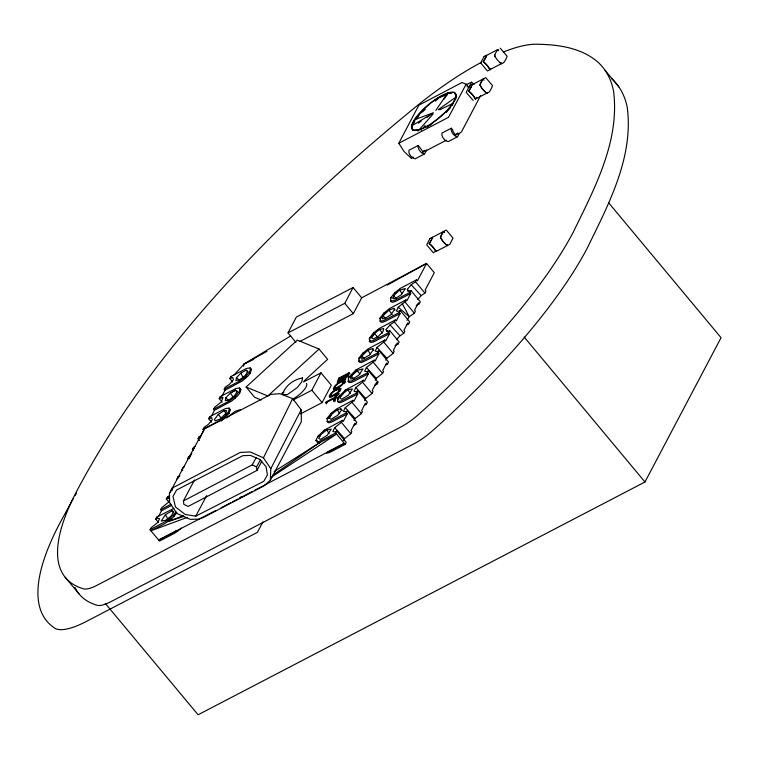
<?xml version="1.0" encoding="UTF-8"?>
<svg xmlns="http://www.w3.org/2000/svg" width="759" height="759" viewBox="0 0 759 759"><rect width="100%" height="100%" fill="white"/><g stroke="black" fill="none" stroke-linecap="round" stroke-linejoin="round"><path stroke-width="1.14" d="M221.125 421.112L228.981 413.503L229.057 408.095L225.461 408.551L209.674 416.7L208.63 418.674L211.543 422.165M211.514 415.875L214.455 410.296L231.713 401.027L237.501 395.999L239.569 393.418L239.645 388.01L236.049 388.466L220.262 396.615L219.218 398.598L222.131 402.08M221.609 396.72L225.043 390.221L242.301 380.952L248.089 375.914L250.157 373.343L250.233 367.925L246.637 368.381L230.85 376.54L229.806 378.513L232.719 381.995M353.741 425.334L355.772 424.281L356.815 422.298L347.375 410.97L346.332 412.953L347.195 413.978L332.954 421.397A11.243 3.368 -39.8 0 1 327.48 421.957L326.968 418.598L330.943 413.503L336.408 409.082L353.001 400.297L353.865 401.331L357.783 393.902L356.92 392.868L357.963 390.894L367.403 402.223L366.36 404.196L364.329 405.259M385.506 365.088L387.536 364.035L388.58 362.052L379.139 350.724L378.096 352.707L378.959 353.732L364.718 361.151A11.243 3.368 -39.8 0 1 359.244 361.711L358.732 358.352L362.717 353.258L368.172 348.836L384.766 340.051L385.629 341.085L389.547 333.647L388.684 332.622L389.728 330.639L399.168 341.977L398.124 343.95L395.078 345.535M389.547 333.647L375.307 341.066A11.243 3.368 -39.8 0 1 369.832 341.626L369.32 338.267L373.305 333.173L378.76 328.761L395.354 319.966L396.217 321L400.135 313.571L399.272 312.537L400.316 310.564L409.756 321.892L408.721 323.865L406.682 324.928M400.135 313.571L385.895 320.981A11.243 3.368 -39.8 0 1 380.42 321.541L379.908 318.192L383.893 313.097L389.348 308.676L405.942 299.89L406.805 300.915L410.723 293.486L409.86 292.452L410.904 290.479L420.344 301.807L419.31 303.78L416.255 305.374M410.723 293.486L396.483 300.906A11.243 3.368 -39.8 0 1 391.008 301.465L390.496 298.107L394.481 293.012L399.946 288.591L416.53 279.805L417.393 280.839L426.567 263.439L434.29 272.709L425.116 290.099L425.979 291.133L424.936 293.107L421.169 295.612L417.659 299.511M447.459 244.901A21.081 6.319 -39.8 0 0 447.307 245.499L446.017 244.635A21.081 16.262 27.8 0 1 441.169 238.753L440.552 237.444A21.081 6.319 -39.8 0 1 443.778 231.457L443.901 231.362M469.508 86.061L485.741 77.636L492.506 85.615C491.917 87.323 488.91 95.719 485.504 92.237A21.081 16.262 27.8 0 1 480.656 86.355L480.039 85.046A21.081 6.319 -39.8 0 1 483.265 79.059L483.379 79.088A21.081 16.262 27.8 0 0 484.014 80.255M495.229 56.916L494.612 55.606A21.081 6.319 -39.8 0 1 497.838 49.61L498.635 50.739M337.935 383.01L339.643 379.168L344.795 376.483M480.789 63.006L487.392 70.919L490.077 69.705L489.232 68.443A21.081 16.262 27.8 0 0 484.318 62.599L483.331 61.555A21.081 6.319 -39.8 0 0 486.5 55.521L486.652 55.435M361.929 355.952L361.787 359.368L369.472 355.051L373.4 349.709L372.527 348.552L367.764 350.326L361.929 355.952L364.178 358.476M270.327 480.305L270.811 468.673L301.19 409.794L292.68 398.608L279.843 393.684L270.83 394.405L204.465 428.901L169.418 493.369L169.589 502.629L176.961 513.511L190.205 519.355L198.64 519.147L203.26 517.524L263.923 485.921L270.327 480.305L301.342 421.729L301.19 409.794M494.612 55.606L494.716 55.805A21.081 16.262 27.8 0 0 501.225 63.642L501.319 63.68M229.057 408.095L230.252 409.756L228.981 413.503M239.645 388.01L240.84 389.671L239.569 393.418M250.233 367.925L251.428 369.586L250.157 373.343M374.918 385.174L376.948 384.111L377.991 382.138L368.551 370.809L367.508 372.783L368.371 373.817L354.13 381.227A11.243 3.368 -39.8 0 1 348.656 381.796L348.571 377.451L356.037 369.908L374.178 360.136L375.041 361.161L378.959 353.732M359.244 361.711L359.349 360.155M369.832 341.626L369.937 340.07M380.42 321.541L380.525 319.994M456.482 97.598L454.527 92.285C437.896 94.211 424.774 107.028 414.793 119.666L414.585 122.028L411.653 125.89L412.801 130.263L419.964 129.542L431.691 124.381M357.783 393.902L343.542 401.312A11.243 3.368 -39.8 0 1 338.068 401.872L337.537 401.483L337.983 397.536L345.449 389.993L363.589 380.221L364.453 381.246L368.371 373.817M348.656 381.796L348.125 381.397L348.571 377.451L353.352 374.149M455.571 99.837L456.017 97.067L438.256 109.657M345.497 382.422L345.592 381.872M443.92 99.249L447.279 94.59L447.516 93.243L451.083 93.509M334.036 389.974L334.928 387.925M225.897 397.688L225.271 400.733L229.18 399.775L234.465 395.714L237.368 391.445L235.565 390.268L230.385 393.124L225.897 397.688L228.146 400.211M236.485 377.612L235.859 380.648L239.768 379.69L245.053 375.629L247.956 371.369L246.153 370.183L240.973 373.039L236.485 377.612L239.778 380.563M243.601 366.274L244.066 363.988L290.735 335.914M351.341 376.037L350.705 379.064L353.115 378.769L358.884 375.126L363.039 368.865L357.176 370.411L351.341 376.037L354.339 379.396M383.105 315.791L382.47 318.818L384.879 318.524L390.648 314.881L394.576 309.549L393.703 308.382L388.94 310.165L383.105 315.791L385.354 318.306M393.693 295.706L393.058 298.733L395.467 298.439L401.236 294.796L405.391 288.534L399.528 290.08L393.693 295.706L396.691 299.065M187.198 517.429L150.927 530.797L165.158 523.378L171.24 519.137L173.972 516.49L175.803 511.31M476.035 98.186A21.081 6.319 -39.8 0 1 475.457 99.002L475.381 99.021A21.081 16.262 27.8 0 0 468.806 91.156L468.758 90.995A21.081 6.319 -39.8 0 0 471.927 84.961L471.681 85.454A21.081 6.319 -39.8 0 1 469.347 89.932L468.607 91.004L469.745 92.048A21.081 16.262 27.8 0 1 474.66 97.883L475.381 99.182L476.13 98.29A21.081 6.319 -39.8 0 0 476.785 97.304M486.557 55.388L497.961 49.449L497.164 50.331M436.548 250.584A21.072 6.319 -39.8 0 1 435.96 251.409L435.884 251.419A21.081 16.262 27.8 0 0 429.309 243.554L429.271 243.392A21.081 6.319 -39.8 0 0 432.44 237.368L446.254 230.043L453.038 238.098L449.783 244.37L435.846 251.571L435.173 250.28A21.081 16.262 27.8 0 0 430.249 244.445L429.12 243.402L429.86 242.339A21.081 6.319 -39.8 0 0 432.194 237.852L432.583 237.377M483.217 61.545L483.919 60.492A21.081 6.319 -39.8 0 0 486.253 56.014L486.481 55.388L484.081 56.621L486.462 55.398M479.992 84.999L480.191 84.287A21.081 6.319 -39.8 0 1 482.601 79.771L483.341 79.04M440.505 237.406L440.694 236.685A21.081 6.319 -39.8 0 1 443.104 232.169L443.892 231.486A21.081 16.262 27.8 0 0 444.527 232.652M494.764 54.847L494.583 55.625M487.041 92.607L486.785 93.129A21.081 6.319 -39.8 0 1 486.955 92.503M447.383 245.622L447.544 245.005M500.228 48.206L507.078 56.175C506.974 57.883 503.226 64.961 501.614 63.168M331.569 395.809L331.721 396.995M335.62 388.115L335.782 389.301L339.529 387.792M224.19 418.721L225.062 416.15L229.038 411.055M234.778 398.636L235.651 396.065L239.626 390.97M245.366 378.561L246.239 375.98L250.214 370.885M452.155 105.529L456.017 97.067M411.321 157.881L413.342 157.407L412.896 156.923M339.501 381.065L339.292 382.024L340.497 381.815M339.937 391.445L340.089 390.354L338.732 390.458M343.998 383.75L344.216 383.257M330.08 397.118L331.493 394.794M323.391 432.099L324.273 430.154L342.413 420.382L343.277 421.416L347.195 413.978M344.567 391.938L345.449 389.993M356.037 369.908L354.719 372.821L357.015 371.028M424.385 150.244L423.342 152.208L418.266 145.415C417.052 148.508 421.757 154.409 424.556 153.916L426.7 149.884M457.43 133.034C456.899 138.053 452.117 131.098 452.63 129.656L451.282 128.214C450.068 131.298 454.774 137.208 457.573 136.715L459.176 133.688M169.741 499.536L168.384 502.344L161.695 507.705L160.652 509.678L161.515 510.712L158.574 516.281M342.413 420.382L341.37 422.355L334.691 427.725L332.869 431.463L334.558 431.909L336.787 431.055L346.227 442.383L345.184 444.366L330.952 451.776A11.243 3.368 -39.8 0 1 326.427 453.057M353.001 400.297L351.958 402.279L345.279 407.64L343.457 411.378L345.146 411.824L347.375 410.97M363.589 380.221L362.546 382.194L355.867 387.555L354.045 391.293L355.734 391.739L357.963 390.894M374.178 360.136L373.134 362.109L366.455 367.479L364.633 371.217L366.322 371.663L368.551 370.809M384.766 340.051L383.722 342.024L377.043 347.394L375.221 351.132L376.91 351.578L379.139 350.724M405.942 299.89L404.908 301.864L398.219 307.224L396.397 310.962L398.086 311.418L400.316 310.564M270.811 468.673L263.449 457.8L292.68 398.608M336.787 431.055L335.744 433.028L318.552 441.804L315.829 440.552L317.955 436.264L324.273 430.154M412.554 127.009L411.653 125.89L414.793 119.666L417.298 118.015L419.926 113.508L423.048 111.488A27.865 8.349 -39.8 0 1 425.315 109.296M467.108 86.649L468.891 87.389L471.595 82.181L466.32 84.572M194.465 480.02L183.393 500.959L183.858 504.356L188.128 506.443L256.988 470.409L261.902 461.055M181.259 528.122A11.243 3.368 -39.8 0 1 173.745 533.681L159.504 541.091L150.064 529.763L151.107 527.79L157.796 522.42L159.608 518.682L157.929 518.236L155.69 519.09L158.593 522.571M155.69 519.09L156.733 517.116L173.934 508.34M169.191 502.496L166.278 499.005L167.322 497.031L169.428 495.94M172.284 487.62L171.24 489.602L172.103 490.627M176.866 478.929L177.91 476.946L179.93 475.912M190.518 455.836L188.498 456.871L187.454 458.844L189.693 457.99M193.279 450.466L192.416 449.432L193.46 447.459L195.253 446.311M199.494 440.505L198.042 438.759L199.086 436.786L201.192 435.694M200.433 436.88L203.867 430.381L203.004 429.347L204.048 427.374L208.317 424.442L212.226 419.822L211.619 417.659L208.63 418.674M214.455 410.296L213.592 409.272L214.636 407.289L221.324 401.928L222.994 397.517L219.218 398.598M225.043 390.221L224.18 389.187L225.224 387.213L229.493 384.282L233.402 379.661L232.795 377.498L229.806 378.513M168.669 497.136L169.655 495.276M189.845 456.965L191.809 453.246M176.819 512.448L173.972 516.49M295.887 342.328L288.022 332.888L296.352 317.072L353.087 287.519L361.673 297.822L353.333 313.628L299.748 341.55M288.022 332.888L344.757 303.334L353.087 287.519M466.149 84.23L448.465 117.37L398.788 143.252L418.864 105.178L462.022 82.522L466.149 84.23L468.891 87.389M480.779 62.76L483.976 56.707M469.404 86.156L466.197 92.361L473.104 100.387M293.278 399.917L311.845 390.24L321.01 372.849L331.313 385.202L322.139 402.602L300.479 413.883M501.528 63.063A21.081 6.319 -39.8 0 0 501.367 63.652L490.001 69.6A21.081 6.319 -39.8 0 0 490.608 68.746M475.428 99.05L486.737 93.224M480.618 95.558L461.481 131.895L458.74 133.755L458.294 133.271L455.191 134.884M262.956 521.85L257.424 532.334L86.45 621.412A70.264 21.053 -39.8 0 1 54.771 628.148A380.164 113.897 -39.8 0 1 59.838 523.169L71.517 501.813M326.617 403.854L325.763 402.83L326.313 401.777L335.412 397.042L336.806 394.386L338.03 393.75L338.884 394.784M349.956 373.789L349.093 372.764L338.78 378.134L337.224 382.242A3.852 1.157 -39.8 0 0 338.429 382.166L342.518 379.007L343.381 380.031L341.835 381.635M343.21 376.587L339.396 378.58C336.19 383.589 343.22 379.187 343.21 376.587L344.064 377.621L342.717 380.003M347.375 374.424L344.358 375.999C341.294 380.458 347.461 376.73 347.375 374.424L348.229 375.449L347.432 376.957M334.321 401.777L333.457 400.743L334.852 398.096L335.715 399.12M333.457 400.743L334.681 400.107L338.03 393.75M349.093 372.764C347.935 375.193 345.601 379.794 342.518 379.007M429.907 238.554L426.729 244.844L433.332 252.766L436.634 250.688M389.728 330.639L386.739 331.664L386.141 329.501L390.041 324.88L394.319 321.949L395.354 319.966M410.904 290.479L407.915 291.494L407.317 289.331L411.217 284.71L415.496 281.779L416.53 279.805M343.4 440.581L344.52 438.607L350.819 433.683L351.853 431.71L351 430.685L354.918 423.247L355.772 424.281M353.988 420.505L355.108 418.522L361.407 413.608L362.441 411.625L361.588 410.6L365.506 403.171L366.36 404.196M364.576 400.42L365.696 398.437L371.995 393.523L373.03 391.549L372.176 390.515L376.094 383.086L376.948 384.111M375.164 380.335L376.284 378.352L382.583 373.437L383.618 371.464L382.764 370.43L386.682 363.001L387.536 364.035M385.752 360.25L386.872 358.276L393.171 353.362L394.206 351.379L393.352 350.354L397.27 342.916L398.124 343.95M396.483 339.671L399.984 335.772L403.76 333.277L404.794 331.294L403.94 330.269L407.858 322.841L408.721 323.865M406.966 320.289L409.281 316.721L414.348 313.192L415.391 311.218L414.528 310.184L418.446 302.756L419.31 303.78M105.235 603.348L198.099 714.779L644.97 481.984L721.05 337.689L608.557 202.7M195.737 516.167L263.809 481.291L267.434 474.916L266.011 466.614L259.673 459.337L250.432 455.4L242.795 455.685L176.6 490.02L172.976 496.386L175.452 506.946L185.168 514.469L195.737 516.167L206.666 495.627M183.393 500.959L252.235 464.869L256.153 457.668M256.988 470.409L256.533 466.946L260.489 459.707M71.953 501.035L73.281 498.71M75.065 495.599L76.422 493.255M446.52 112.304L452.962 103.395L439.641 109.827M165.358 514.773L161.212 521.035L165.652 520.276L170.927 516.205L173.839 511.946L172.037 510.76L165.358 514.773L168.327 519.773M169.418 493.369L173.422 487.439L240.309 452.411L250.195 451.947L263.449 457.8M435.818 110.397L447.516 93.243M374.491 333.533L371.587 337.793L373.381 338.969L378.57 336.114L383.058 331.55L383.674 328.505L379.775 329.463L374.491 333.533L378.295 337.708M423.778 127.218L425.116 125.349M490.077 69.705L490.703 68.851M218.298 414.357L214.37 419.689L215.243 420.856L220.015 419.072L225.85 413.446L226.486 410.42L224.076 410.714L218.298 414.357L221.732 418.94M316.892 442.042L317.841 442.763L318.552 441.804M383.067 316.076L381.682 317.793L379.908 318.192M371.787 337.015L373.162 335.298M361.891 356.246L360.506 357.963L358.732 358.352M350.611 377.185L351.986 375.468M329.434 417.346L330.81 415.628M417.953 131.098L433.066 114.03M226.713 417.905L235.081 411.312L240.47 409.613M234.028 375.022L244.066 363.988L266.874 351.417M150.064 529.763L168.204 519.991L174.523 513.881M342.081 394.889L343.447 393.57M338.391 394.101L339.245 393.295M261.21 400.031L254.692 397.337L246.106 387.043L297.319 340.089L319.046 349.045L327.632 359.339L304.198 380.828M319.046 349.045L267.842 395.999L246.106 387.043M427.032 127.275L438.484 118.366L450.286 107.901M435.296 101.213L439.414 97.503L447.279 94.59M246.239 375.98L240.774 380.401L224.18 389.187M235.651 396.065L230.186 400.486L213.592 409.272M225.062 416.15L219.598 420.562L203.004 429.347M241.798 496.538L239.967 497.989L252.491 491.434M348.011 389.709L342.726 393.779L339.814 398.039L341.616 399.225L348.296 395.211L352.451 388.95L348.011 389.709L350.279 393.608M337.423 409.794L332.138 413.854L329.226 418.124L331.028 419.3L337.708 415.296L341.635 409.964L340.763 408.797L337.423 409.794L339.69 413.683M326.835 429.879L321.55 433.939L318.638 438.199L320.44 439.385L327.12 435.372L331.275 429.11L326.835 429.879L329.102 433.768M501.424 63.794L500.077 62.798M273.041 475.011L319.748 442.563L336.607 434.063L271.523 477.117M418.285 123.167L421.15 121.25M426.881 117.417L429.746 115.501M184.665 466.396L182.872 467.544L181.828 469.517L182.691 470.542M274.141 471.538L319.748 442.563L317.841 442.763M411.653 125.89L432.535 113.48M341.398 395.553L337.983 397.536L338.106 399.395M345.003 379.993L345.63 379.623M345.743 378.798L344.956 379.206M334.491 396.027L335.478 395.486M387.156 285.147L426.567 263.439L361.673 297.822M192.416 449.432L194.494 448.332M160.652 509.678L171.022 504.194M254.578 490.342L344.33 443.332L330.089 450.751A11.243 3.368 -39.8 0 1 327.471 451.833M418.266 145.415L408.978 150.254C407.868 153.603 412.137 158.83 415.23 158.783L424.167 154.124M451.282 128.214L441.994 133.053C440.884 136.402 445.154 141.629 448.256 141.582L457.184 136.924M422.175 152.085L425.277 150.472L425.723 150.956L446.358 140.206M430.021 238.459L432.402 237.244M232.311 391.824L235.356 390.23M281.817 393.266L283.875 392.194M303.477 381.986L321.01 372.849M346.863 375.401L348.922 374.329M342.157 378.618L344.064 377.621M348.229 375.449L345.212 377.024L344.358 375.999M325.763 402.83L334.852 398.096M161.515 510.712L171.676 505.418M409.86 292.452L394.082 300.611L390.477 301.067M399.272 312.537L383.494 320.687L379.889 321.152M388.684 332.622L372.906 340.772L369.301 341.227M378.096 352.707L362.318 360.857L358.713 361.312M367.508 372.783L351.73 380.933L348.125 381.397M356.92 392.868L341.142 401.018L337.537 401.483M346.332 412.953L330.554 421.103L326.949 421.558M215.983 510.399L158.65 540.066L172.881 532.647A11.243 3.368 -39.8 0 0 175.908 530.797M221.201 507.705L230.584 502.847M232.662 501.765L237.88 499.071M244.066 363.988L253.677 359.377M183.412 515.684L168.185 521.528L183.887 516.376M338.78 389.557L341.076 389.006M198.042 438.759L200.281 437.905M376.502 382.707L377.991 382.138M166.278 499.005L168.517 498.16M414.793 119.666L433.427 112.712M342.992 381.805L345.136 381.312M168.204 519.991L171.24 519.137M335.829 390.363L334.501 390.543M317.955 436.264L320.222 435.713M390.496 298.107L392.27 297.708M369.32 338.267L371.094 337.878M326.968 418.598L328.742 418.209M394.481 293.012L396.207 292.67M383.893 313.097L385.619 312.746M373.305 333.173L375.031 332.831M362.717 353.258L364.443 352.916M343.846 380.382L344.349 380.278M330.943 413.503L332.679 413.162M343.41 382.583L344.263 382.887M315.829 440.552L316.996 440.486M486.718 93.12L486.747 93.12A21.081 16.262 27.8 0 1 480.143 85.245L480.143 85.245M447.222 245.518L447.25 245.518A21.081 16.262 27.8 0 1 440.656 237.643L440.656 237.643M419.964 129.542L421.757 130.017M252.235 464.869L256.533 466.946M489.953 69.581L489.916 69.534A21.081 16.262 27.8 0 0 483.379 61.716L483.379 61.716M398.219 307.224L409.281 316.721L402.213 303.581M471.595 82.181L474.09 84.458M411.283 158.28L404.158 151.629L398.788 143.252M411.217 284.71L421.169 295.612M390.041 324.88L399.984 335.772M377.043 347.394L386.872 358.276M366.455 367.479L376.284 378.352M355.867 387.555L365.696 398.437M345.279 407.64L355.108 418.522M334.691 427.725L344.52 438.607M340.763 408.797L342.29 410.505M407.317 289.331L409.537 291.864M386.141 329.501L388.361 332.025M605.132 70.416L618.86 86.896M524.175 337.034L644.97 481.984M415.496 281.779L424.936 293.107M404.908 301.864L414.348 313.192M394.319 321.949L403.76 333.277M383.722 342.024L393.171 353.362M344.757 303.334L353.333 313.628M373.134 362.109L382.583 373.437M362.546 382.194L371.995 393.523M339.396 378.58L340.26 379.604M338.78 378.134L339.643 379.168M351.958 402.279L361.407 413.608M336.806 394.386L337.67 395.42M335.412 397.042L336.265 398.067M334.681 400.107L335.535 401.141M326.313 401.777L327.176 402.811M341.37 422.355L350.819 433.683M311.845 390.24L322.139 402.602M335.744 433.028L345.184 444.366M230.85 376.54L231.713 377.565M220.262 396.615L221.125 397.65M209.674 416.7L210.537 417.735M199.086 436.786L199.949 437.81M188.498 456.871L189.361 457.895M177.91 476.946L178.773 477.98M167.322 497.031L168.185 498.065M156.733 517.116L157.597 518.141M65.189 577.286L78.927 593.766M246.153 370.183L247.557 371.919M235.565 390.268L236.969 392.005M393.703 308.382L395.088 310.108M372.527 348.552L373.912 350.279M224.076 410.714L226.732 414.281M399.528 290.08L402.232 293.733M388.94 310.165L392.318 314.729M367.764 350.326L370.468 353.979M357.176 370.411L359.88 374.064M379.775 329.463L382.365 333.154M230.385 393.124L232.994 396.872M172.037 510.76L173.223 512.6M240.973 373.039L243.193 378.096M306.351 383.475A12.647 3.786 -39.8 0 1 303.325 390.752A12.647 3.786 -39.8 0 1 292.272 399.272M250.47 368.865A11.243 3.368 -39.8 0 1 251.428 369.586M239.882 388.95A11.243 3.368 -39.8 0 1 240.84 389.671M229.294 409.035A11.243 3.368 -39.8 0 1 230.252 409.756M338.742 383.361A3.852 1.157 -39.8 0 1 338.343 383.38M455.068 93.793A27.865 8.349 -39.8 0 1 456.576 96.308M413.181 130.216A27.865 8.349 -39.8 0 1 412.469 128.299M74.989 587.438A338.011 101.27 -39.8 0 0 97.275 605.303A32.381 9.696 -39.8 0 0 110.814 601.726L414.205 443.673A32.381 9.696 -39.8 0 0 432.801 430.505A338.011 101.27 -39.8 0 0 587.049 248.516C608.291 204.873 633.793 157.597 627.257 107.427A532.097 159.418 -39.8 0 0 611.896 78.851M481.31 62.371A145.073 43.462 -39.8 0 0 416.293 106.402C369.149 144.978 323.467 185.357 280.043 228.089A532.097 159.418 -39.8 0 0 211.486 300.393C160.111 358.76 113.518 421.748 77.048 490.561A338.011 101.27 -39.8 0 0 83.537 588.823A32.381 9.696 -39.8 0 0 97.076 585.246L400.467 427.194A32.381 9.696 -39.8 0 0 419.063 414.034A338.011 101.27 -39.8 0 0 573.32 232.036C594.563 188.393 620.056 141.117 613.528 90.947A532.097 159.418 -39.8 0 0 598.158 62.371C581.147 47.39 557.467 44.439 535.645 44.221A145.073 43.462 -39.8 0 0 503.312 52.039M339.349 389.557L338.742 390.98A3.586 1.072 -39.8 0 1 337.091 392.726L331.92 395.771L330.459 395.629C331.759 392.536 336.095 388.969 339.349 389.557M343.41 381.862L342.793 383.286A3.586 1.072 -39.8 0 1 341.152 385.031L335.981 388.077L334.51 387.934C335.82 384.841 340.155 381.274 343.41 381.862M340.677 388.542C339.055 393.067 334.131 396.264 329.586 397.213L329.216 396.094L330.639 393.769A5.427 1.622 -39.8 0 1 333.248 391.312L338.893 388.162L340.677 388.542M344.738 380.847C343.106 385.373 338.191 388.57 333.637 389.519L333.277 388.399L334.7 386.075A5.427 1.622 -39.8 0 1 337.309 383.618L342.945 380.468L344.738 380.847M302.537 377.954L301.816 381.768L297.262 387.593L287.348 394.633L282.538 394.576C284.853 385.838 293.809 379.348 302.537 377.954M241.912 496.642L239.967 497.989L241.931 496.69M424.869 127.322A28.111 8.425 -39.8 0 0 455.77 94.249A28.111 8.425 -39.8 0 0 420.353 112.247A28.111 8.425 -39.8 0 0 424.869 127.322"/></g></svg>
